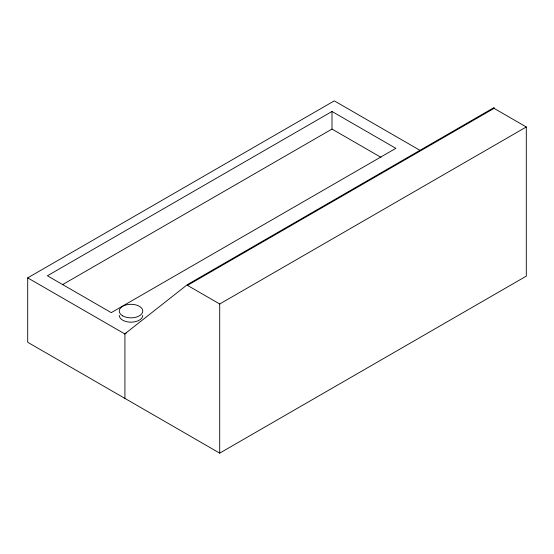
<?xml version="1.0" encoding="UTF-8"?>
<svg xmlns="http://www.w3.org/2000/svg" width="554" height="554" viewBox="0 0 554 554"><rect width="100%" height="100%" fill="white"/><g stroke="black" fill="none" stroke-linecap="round" stroke-linejoin="round"><path stroke-width="0.83" d="M124.92 398.416L124.92 333.799L187.481 284.555L494.071 107.545L494.071 108.369L187.481 285.379L187.481 284.555M494.071 108.369L526.3 126.977L526.3 276.127L219.709 453.137L27.7 342.282L27.7 277.873L334.291 100.863L420.292 150.515M332.005 111.479L47.409 275.788L111.25 312.65L395.854 148.34L332.005 111.479L332.005 129.068L62.387 284.735M124.92 333.799L126.416 332.933M187.481 285.379L219.709 303.987L526.3 126.977M332.005 129.068L381.007 157.357M27.7 277.873L124.92 334M219.709 303.987L219.709 453.137M142.738 315.385A11.738 6.78 0 0 1 131.007 322.165A11.738 6.78 0 0 1 119.269 315.385M122.704 315.863A11.738 6.78 0 0 0 142.343 312.83A11.738 6.78 0 0 0 127.967 304.527A11.738 6.78 0 0 0 122.704 315.863"/></g></svg>
